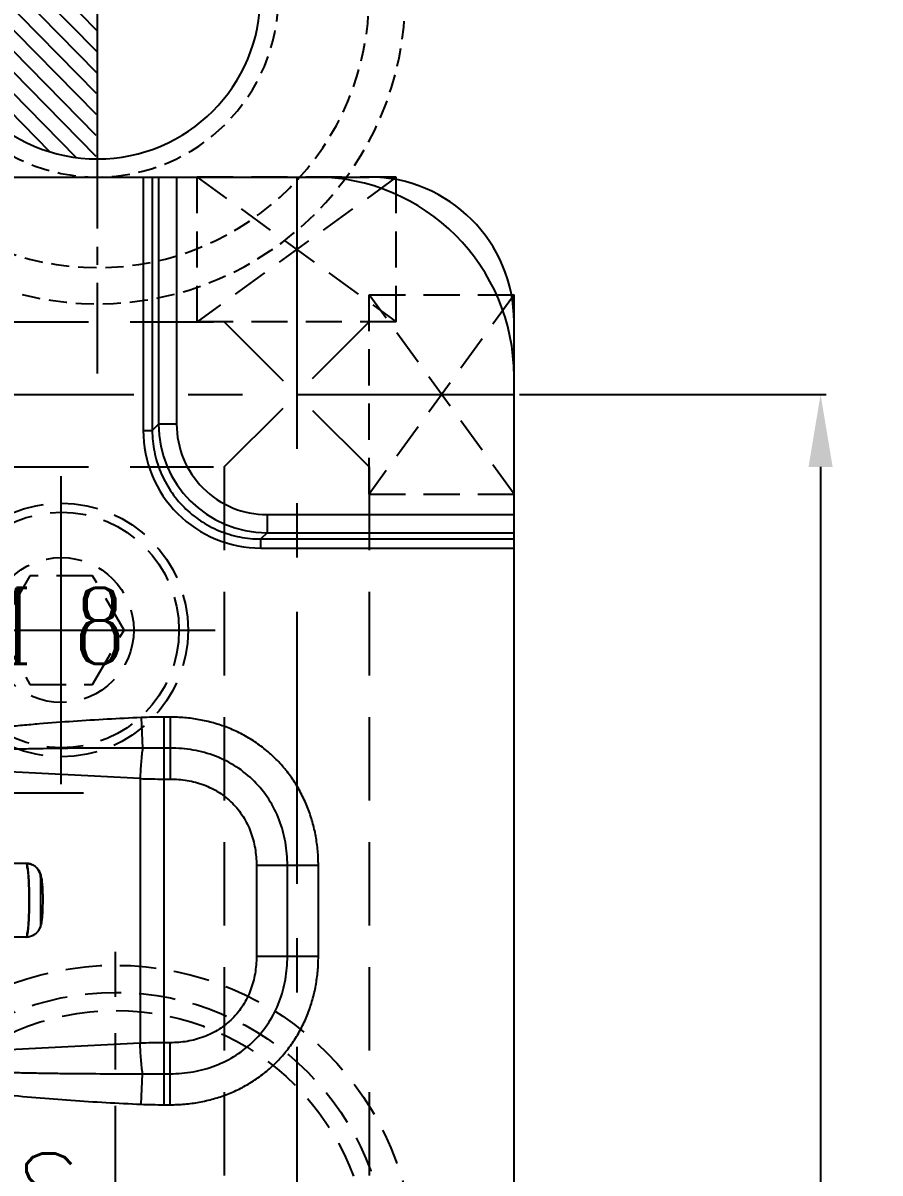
# Model space of a CAD drawing. Header units: millimetres. Extents: x 28656 to 29764, y -21384 to -20601.
# Drawn here: x 29236.2 to 29283.5, y -20758.2 to -20694.8 of the extents above; entities that cross this region are included whole.
import ezdxf

# ---------------------------------------------------------------- set-up
doc = ezdxf.new("R2010")
doc.units = ezdxf.units.MM
doc.header["$LTSCALE"] = 8
for name, pattern in [('CENTER', [2, 1.25, -0.25, 0.25, -0.25]), ('CENTER2', [1.125, 0.75, -0.125, 0.125, -0.125]), ('HIDDEN', [0.375, 0.25, -0.125])]:
    doc.linetypes.add(name, pattern=pattern)
doc.layers.get('DEFPOINTS').update_dxf_attribs({"color": 6})
for name, color, linetype in [('Cav-cor', 30, 'Continuous'), ('CL', 1, 'Continuous'), ('PIN', 5, 'Continuous'), ('PRODUCT', 1, 'Continuous'), ('SCREW', 52, 'HIDDEN'), ('SP', 3, 'Continuous'), ('SPRING', 7, 'Continuous'), ('WT', 4, 'Continuous')]:
    doc.layers.add(name, color=color, linetype=linetype)
doc.layers.add('dim', color=3, linetype='Continuous', lineweight=15)
doc.styles.add('ROMANC', font='RomanC.ttf', dxfattribs={"width": 0.8, "height": 7})
doc.styles.get("Standard").update_dxf_attribs({"font": 'txt.shx', "width": 0.8, "bigfont": 'chineset.shx'})
doc.dimstyles.new('ISO-25', dxfattribs={"dimtxt": 5, "dimasz": 4, "dimexe": 0.3, "dimexo": 0.3, "dimtad": 0, "dimzin": 1, "dimdsep": 46, "dimtxsty": 'Standard', "dimcen": 0, "dimclrd": 3, "dimclre": 3, "dimclrt": 3, "dimazin": 0, "dimtfac": 1, "dimtofl": 0, "dimtmove": 0, "dimatfit": 0, "dimfxl": 0, "dimarcsym": 0})

# ---------------------------------------------------------------- blocks, each defined once
blk = doc.blocks.new('20130710.143713')
at = {"layer": 'PIN', "linetype": 'Continuous'}
h = blk.add_hatch(dxfattribs=at)
h.set_pattern_fill('ANSI31', color=256, scale=6.545455, angle=180.5, style=0)
h.set_pattern_definition([(225.5, (3368.2201, 113694.80675), (0.5835685493, -0.573471216), [])])
h.paths.add_polyline_path([(0, 0), (0.079, -9, 0.414214), (9, 0.079)])
h.paths.add_polyline_path([(-9, -0.079), (0, 0), (-0.079, 9, 0.414214)])
at = {"layer": 'PIN', "linetype": 'CENTER2'}
for p, q in [((0, -9.8), (0, 9.8)), ((9.8, 0), (-9.8, 0))]:
    blk.add_line(p, q, dxfattribs=at)
at = {"layer": 'PIN', "linetype": 'Continuous'}
blk.add_circle((0, 0), 9, dxfattribs=at)
at = {"layer": 'SPRING', "linetype": 'CENTER', "ltscale": 0.5}
for p, q in [((0, -20.845), (0, 20.845)), ((20.875, 0), (-20.875, 0))]:
    blk.add_line(p, q, dxfattribs=at)
at = {"layer": 'SPRING', "linetype": 'CENTER'}
blk.add_line((20.875, 0), (-20.875, 0), dxfattribs=at)
at = {"layer": 'SPRING', "linetype": 'HIDDEN', "ltscale": 0.5}
for radius in [17, 15, 10]:
    blk.add_circle((0, 0), radius, dxfattribs=at)
for centre, start, end in [((-12.5, 0), 0, 180), ((12.5, 0), 180, 0)]:
    blk.add_arc(centre, 2.5, start, end, dxfattribs=at)
blk = doc.blocks.new('cb_8')
at = {"linetype": 'HIDDEN'}
blk.add_circle((0, 0), 7, dxfattribs=at)
at = {"layer": 'SCREW', "linetype": 'CENTER2', "ltscale": 5}
for p, q in [((0, -8.5), (0, 8.5)), ((-8.5, 0), (8.5, 0))]:
    blk.add_line(p, q, dxfattribs=at)
at = {"layer": 'SCREW'}
blk.add_lwpolyline([(-1.732, 3), (-3.464, 0), (-1.732, -3), (1.732, -3), (3.464, 0), (1.732, 3)], close=True, dxfattribs=at)
for radius in [6.5, 4]:
    blk.add_circle((0, 0), radius, dxfattribs=at)
at = {"layer": 'dim', "style": 'ROMANC', "width": 0.8}
blk.add_text('M 8', height=4.1865, dxfattribs=at).set_placement((-5.202, -1.858))
blk = doc.blocks.new('20160826.095208')
at = {"layer": 'SP', "linetype": 'CENTER'}
for p, q in [((0, -17.25), (0, 17.25)), ((-17.25, 0), (17.25, 0))]:
    blk.add_line(p, q, dxfattribs=at)
at = {"layer": 'SP', "linetype": 'HIDDEN'}
for radius in [16.5, 15, 14]:
    blk.add_circle((0, 0), radius, dxfattribs=at)
at = {"layer": 'SP'}
for s, p in [('S', (-5.456, 1.995)), ('P', (3.888, -6.392))]:
    blk.add_text(s, height=4.111, dxfattribs=at).set_placement(p)
at = {"layer": 'SP', "color": 6, "insert": (-1.275, -8.844), "char_height": 3.2812, "attachment_point": 5}
blk.add_mtext('Ø30.00', dxfattribs=at)
blk = doc.blocks.new('20150513.114825')
at = {"layer": 'WT', "color": 125, "linetype": 'HIDDEN'}
for p, q in [((-5.5, 8), (5.5, 8)), ((5.5, 8), (-5.5, 0)), ((-5.5, 8), (5.5, 0)), ((-5.5, 0), (-5.5, 8)), ((5.5, 0), (5.5, 8)), ((-5.5, 0), (5.5, 0))]:
    blk.add_line(p, q, dxfattribs=at)
blk = doc.blocks.new('*D27510')
at = {"layer": 'DEFPOINTS', "color": 0}
for p in [(29263.28, -20715.266), (29280.209, -20715.266), (29255.28, -20943.266)]:
    blk.add_point(p, dxfattribs=at)
at = {"layer": 'dim', "color": 3, "lineweight": -2}
for p, q in [((29263.58, -20715.266), (29280.509, -20715.266)), ((29280.209, -20719.266), (29280.209, -20819.308)), ((29280.209, -20939.266), (29280.209, -20839.224)), ((29255.58, -20943.266), (29280.509, -20943.266))]:
    blk.add_line(p, q, dxfattribs=at)
at = {"layer": 'dim', "color": 3}
for points in [[(29280.876, -20719.266), (29279.542, -20719.266), (29280.209, -20715.266)], [(29279.542, -20939.266), (29280.876, -20939.266), (29280.209, -20943.266)]]:
    blk.add_solid(points, dxfattribs=at)
at = {"layer": 'dim', "color": 3, "insert": (29280.209, -20829.266), "char_height": 5, "attachment_point": 5, "rotation": 90}
blk.add_mtext('228.00', dxfattribs=at)

msp = doc.modelspace()

# ---------------------------------------------------------------- linework, layer by layer
at = {"layer": 'Cav-cor', "color": 241}
for p, q in [((29151.28, -20703.266), (29255.28, -20703.266)), ((29242.806, -20703.266), (29242.806, -20717.249)), ((29243.305, -20703.266), (29243.305, -20717.249)), ((29243.65, -20703.266), (29243.65, -20716.905)), ((29244.648, -20703.266), (29244.648, -20716.905)), ((29263.28, -20935.266), (29263.28, -20711.266)), ((29242.806, -20717.249), (29243.305, -20717.249)), ((29243.65, -20716.905), (29243.305, -20717.249)), ((29244.648, -20716.905), (29243.65, -20716.905)), ((29249.642, -20721.898), (29249.642, -20722.896)), ((29249.642, -20721.898), (29263.28, -20721.898)), ((29249.642, -20722.896), (29249.297, -20723.241)), ((29249.642, -20722.896), (29263.28, -20722.896)), ((29249.297, -20723.74), (29249.297, -20723.241)), ((29249.297, -20723.241), (29263.28, -20723.241)), ((29249.297, -20723.74), (29263.28, -20723.74)), ((29242.692, -20733.098), (29242.769, -20734.78)), ((29243.935, -20733.07), (29243.935, -20754.462)), ((29244.293, -20733.07), (29243.935, -20733.07)), ((29244.293, -20733.07), (29244.293, -20736.49)), ((29244.293, -20734.78), (29243.935, -20734.78)), ((29242.628, -20736.463), (29227.688, -20735.708)), ((29242.628, -20736.463), (29242.628, -20751.069)), ((29243.935, -20736.49), (29244.293, -20736.49)), ((29236.332, -20741.142), (29218.986, -20741.142)), ((29249.056, -20741.253), (29249.056, -20746.278)), ((29252.476, -20741.253), (29249.056, -20741.253)), ((29250.766, -20746.278), (29250.766, -20741.253)), ((29252.476, -20746.278), (29252.476, -20741.253)), ((29237.145, -20744.406), (29237.145, -20741.958)), ((29236.332, -20745.222), (29228.821, -20745.222)), ((29252.476, -20746.278), (29249.056, -20746.278)), ((29242.628, -20751.069), (29227.927, -20751.812)), ((29244.293, -20751.042), (29243.935, -20751.042)), ((29244.293, -20754.462), (29244.293, -20751.042)), ((29242.692, -20754.434), (29242.769, -20752.752)), ((29243.935, -20752.752), (29244.293, -20752.752)), ((29243.935, -20754.462), (29244.293, -20754.462))]:
    msp.add_line(p, q, dxfattribs=at)
for centre, radius, start, end in [((29252.28, -20714.266), 11, 0, 90), ((29255.28, -20711.266), 8, 0, 90), ((29249.293, -20717.253), 6.487, 179.96875, 270.03125), ((29249.642, -20716.904), 5.992, 180.00526, 269.99474), ((29249.639, -20716.907), 4.99, 179.96874, 270.03126), ((29243.917, -20760.381), 27.311, 89.96226, 92.57027), ((29243.934, -20705.418), 31.072, 267.5909, 270.0023), ((29243.935, -20782.159), 31.117, 89.99946, 92.40734), ((29243.917, -20727.152), 27.31, 267.4297, 270.03778)]:
    msp.add_arc(centre, radius, start, end, dxfattribs=at)
for points, knots in [([(29243.305, -20717.249), (29243.305, -20717.641), (29243.382, -20718.426), (29243.724, -20719.558), (29244.281, -20720.601), (29245.031, -20721.515), (29245.945, -20722.265), (29246.988, -20722.822), (29248.12, -20723.164), (29248.905, -20723.241), (29249.297, -20723.241)], [0, 0, 0, 0, 0.125, 0.25, 0.375, 0.5, 0.625, 0.75, 0.875, 1, 1, 1, 1]), ([(29242.692, -20733.098), (29242.067, -20733.126), (29240.818, -20733.189), (29238.945, -20733.303), (29237.385, -20733.42), (29236.139, -20733.529), (29235.205, -20733.62), (29234.273, -20733.722), (29233.341, -20733.837), (29232.412, -20733.967), (29231.486, -20734.118), (29230.718, -20734.267), (29230.108, -20734.406), (29229.654, -20734.522), (29229.204, -20734.656), (29228.835, -20734.786), (29228.547, -20734.907), (29228.336, -20735.01), (29228.133, -20735.129), (29228.007, -20735.222), (29227.949, -20735.275)], [0, 0, 0, 0, 0.125004, 0.250008, 0.375012, 0.437514, 0.500016, 0.562518, 0.62502, 0.687521, 0.750022, 0.812521, 0.843772, 0.875022, 0.906271, 0.937517, 0.953141, 0.968765, 0.984386, 1, 1, 1, 1]), ([(29252.476, -20741.253), (29252.476, -20740.984), (29252.453, -20740.445), (29252.345, -20739.643), (29252.164, -20738.855), (29251.907, -20738.087), (29251.576, -20737.349), (29251.171, -20736.648), (29250.696, -20735.994), (29250.154, -20735.392), (29249.553, -20734.851), (29248.898, -20734.375), (29248.197, -20733.97), (29247.459, -20733.639), (29246.691, -20733.382), (29245.903, -20733.201), (29245.101, -20733.093), (29244.562, -20733.07), (29244.293, -20733.07)], [0, 0, 0, 0, 0.062505, 0.125007, 0.187509, 0.250009, 0.312508, 0.375006, 0.437503, 0.5, 0.562497, 0.624994, 0.687492, 0.749991, 0.812491, 0.874993, 0.937495, 1, 1, 1, 1]), ([(29242.769, -20734.78), (29242.158, -20734.779), (29240.936, -20734.779), (29239.103, -20734.789), (29237.576, -20734.808), (29236.355, -20734.831), (29235.438, -20734.852), (29234.522, -20734.879), (29233.607, -20734.912), (29232.691, -20734.953), (29231.929, -20734.995), (29231.319, -20735.036), (29230.862, -20735.07), (29230.406, -20735.109), (29229.95, -20735.155), (29229.495, -20735.21), (29229.117, -20735.265), (29228.816, -20735.319), (29228.592, -20735.366), (29228.407, -20735.414), (29228.261, -20735.46), (29228.19, -20735.488), (29228.155, -20735.503)], [0, 0, 0, 0, 0.125, 0.249999, 0.374999, 0.437499, 0.499999, 0.562499, 0.624999, 0.687499, 0.749999, 0.781249, 0.812499, 0.843749, 0.874999, 0.90625, 0.937499, 0.953125, 0.96875, 0.984374, 0.992187, 1, 1, 1, 1]), ([(29242.769, -20734.78), (29242.753, -20734.903), (29242.723, -20735.162), (29242.671, -20735.723), (29242.643, -20736.162), (29242.628, -20736.463)], [0, 0, 0, 0, 0.219218, 0.464573, 1, 1, 1, 1]), ([(29243.935, -20734.78), (29243.838, -20734.78), (29243.449, -20734.78), (29243.06, -20734.78), (29242.769, -20734.78)], [0, 0, 0, 0, 0.250065, 1, 1, 1, 1]), ([(29250.766, -20741.253), (29250.766, -20740.827), (29250.694, -20739.972), (29250.355, -20738.732), (29249.775, -20737.582), (29248.968, -20736.579), (29247.964, -20735.771), (29246.814, -20735.191), (29245.574, -20734.852), (29244.719, -20734.78), (29244.293, -20734.78)], [0, 0, 0, 0, 0.125041, 0.250051, 0.375034, 0.5, 0.624966, 0.749949, 0.874959, 1, 1, 1, 1]), ([(29244.293, -20736.49), (29244.607, -20736.49), (29245.238, -20736.54), (29246.003, -20736.742), (29246.582, -20736.992), (29246.994, -20737.224), (29247.379, -20737.499), (29247.732, -20737.814), (29248.047, -20738.167), (29248.322, -20738.552), (29248.554, -20738.964), (29248.804, -20739.543), (29249.006, -20740.308), (29249.056, -20740.939), (29249.056, -20741.253)], [0, 0, 0, 0, 0.124961, 0.249887, 0.312417, 0.374946, 0.437473, 0.5, 0.562527, 0.625054, 0.687583, 0.750113, 0.875039, 1, 1, 1, 1]), ([(29237.145, -20741.958), (29237.145, -20741.905), (29237.135, -20741.798), (29237.088, -20741.644), (29237.013, -20741.502), (29236.911, -20741.377), (29236.787, -20741.275), (29236.646, -20741.199), (29236.492, -20741.152), (29236.386, -20741.142), (29236.332, -20741.142)], [0, 0, 0, 0, 0.125236, 0.250432, 0.375564, 0.500611, 0.625564, 0.750432, 0.875231, 1, 1, 1, 1]), ([(29236.332, -20741.142), (29236.335, -20741.142), (29236.342, -20741.144), (29236.351, -20741.152), (29236.36, -20741.165), (29236.368, -20741.182), (29236.376, -20741.204), (29236.385, -20741.231), (29236.393, -20741.263), (29236.404, -20741.313), (29236.418, -20741.388), (29236.432, -20741.491), (29236.446, -20741.61), (29236.464, -20741.797), (29236.482, -20742.063), (29236.498, -20742.411), (29236.508, -20742.789), (29236.511, -20743.182), (29236.508, -20743.575), (29236.498, -20743.953), (29236.482, -20744.301), (29236.464, -20744.566), (29236.446, -20744.754), (29236.432, -20744.873), (29236.418, -20744.976), (29236.404, -20745.05), (29236.393, -20745.101), (29236.385, -20745.133), (29236.376, -20745.159), (29236.368, -20745.181), (29236.36, -20745.199), (29236.351, -20745.211), (29236.342, -20745.22), (29236.335, -20745.222), (29236.332, -20745.222)], [0, 0, 0, 0, 0.002194, 0.004954, 0.008587, 0.013224, 0.01892, 0.025697, 0.03356, 0.042503, 0.063571, 0.088747, 0.117813, 0.150507, 0.225527, 0.310993, 0.40366, 0.5, 0.59634, 0.689007, 0.774473, 0.849493, 0.882187, 0.911253, 0.936429, 0.957497, 0.96644, 0.974303, 0.98108, 0.986776, 0.991413, 0.995046, 0.997806, 1, 1, 1, 1]), ([(29237.145, -20744.406), (29237.145, -20744.459), (29237.135, -20744.566), (29237.088, -20744.72), (29237.013, -20744.862), (29236.911, -20744.987), (29236.787, -20745.089), (29236.646, -20745.165), (29236.492, -20745.211), (29236.386, -20745.222), (29236.332, -20745.222)], [0, 0, 0, 0, 0.125236, 0.250432, 0.375564, 0.500611, 0.625564, 0.750432, 0.875231, 1, 1, 1, 1]), ([(29244.293, -20754.462), (29244.562, -20754.462), (29245.101, -20754.438), (29245.903, -20754.331), (29246.691, -20754.15), (29247.459, -20753.893), (29248.197, -20753.562), (29248.898, -20753.157), (29249.553, -20752.681), (29250.154, -20752.14), (29250.696, -20751.538), (29251.171, -20750.883), (29251.576, -20750.183), (29251.907, -20749.444), (29252.164, -20748.677), (29252.345, -20747.889), (29252.453, -20747.087), (29252.476, -20746.548), (29252.476, -20746.278)], [0, 0, 0, 0, 0.062505, 0.125007, 0.187509, 0.250009, 0.312508, 0.375006, 0.437503, 0.5, 0.562497, 0.624994, 0.687492, 0.749991, 0.812491, 0.874993, 0.937495, 1, 1, 1, 1]), ([(29249.056, -20746.278), (29249.056, -20746.593), (29249.006, -20747.223), (29248.804, -20747.989), (29248.554, -20748.567), (29248.322, -20748.98), (29248.047, -20749.365), (29247.732, -20749.718), (29247.379, -20750.033), (29246.994, -20750.308), (29246.582, -20750.54), (29246.003, -20750.79), (29245.238, -20750.992), (29244.607, -20751.042), (29244.293, -20751.042)], [0, 0, 0, 0, 0.124961, 0.249887, 0.312417, 0.374946, 0.437473, 0.5, 0.562527, 0.625054, 0.687583, 0.750113, 0.875039, 1, 1, 1, 1]), ([(29244.293, -20752.752), (29244.719, -20752.752), (29245.574, -20752.68), (29246.814, -20752.34), (29247.964, -20751.761), (29248.968, -20750.953), (29249.775, -20749.95), (29250.355, -20748.8), (29250.694, -20747.559), (29250.766, -20746.705), (29250.766, -20746.278)], [0, 0, 0, 0, 0.125041, 0.250051, 0.375034, 0.5, 0.624966, 0.749949, 0.874959, 1, 1, 1, 1]), ([(29242.769, -20752.752), (29242.753, -20752.629), (29242.723, -20752.369), (29242.671, -20751.809), (29242.643, -20751.37), (29242.628, -20751.069)], [0, 0, 0, 0, 0.219218, 0.464573, 1, 1, 1, 1]), ([(29227.709, -20751.812), (29227.709, -20751.852), (29227.721, -20751.933), (29227.769, -20752.045), (29227.838, -20752.145), (29227.949, -20752.264), (29228.11, -20752.388), (29228.319, -20752.512), (29228.536, -20752.62), (29228.76, -20752.714), (29228.987, -20752.8), (29229.294, -20752.903), (29229.682, -20753.017), (29230.153, -20753.137), (29230.626, -20753.243), (29231.102, -20753.339), (29231.58, -20753.426), (29232.218, -20753.533), (29233.018, -20753.652), (29233.981, -20753.776), (29235.268, -20753.921), (29236.879, -20754.073), (29238.815, -20754.22), (29240.753, -20754.34), (29242.046, -20754.405), (29242.692, -20754.434)], [0, 0, 0, 0, 0.007793, 0.015592, 0.023399, 0.031209, 0.046821, 0.062442, 0.078066, 0.093691, 0.109317, 0.124943, 0.156193, 0.187444, 0.218696, 0.249948, 0.2812, 0.312453, 0.374957, 0.437461, 0.499965, 0.624973, 0.749982, 0.874991, 1, 1, 1, 1]), ([(29227.927, -20751.812), (29227.927, -20751.821), (29227.928, -20751.841), (29227.938, -20751.869), (29227.954, -20751.894), (29227.98, -20751.923), (29228.017, -20751.955), (29228.067, -20751.986), (29228.119, -20752.013), (29228.19, -20752.045), (29228.282, -20752.079), (29228.394, -20752.114), (29228.507, -20752.144), (29228.621, -20752.171), (29228.774, -20752.204), (29228.966, -20752.241), (29229.274, -20752.291), (29229.661, -20752.343), (29230.127, -20752.395), (29230.593, -20752.439), (29231.06, -20752.477), (29231.528, -20752.511), (29231.995, -20752.54), (29232.619, -20752.575), (29233.399, -20752.611), (29234.336, -20752.647), (29235.272, -20752.675), (29236.209, -20752.698), (29237.146, -20752.716), (29238.083, -20752.73), (29239.333, -20752.744), (29240.895, -20752.753), (29242.144, -20752.753), (29242.769, -20752.752)], [0, 0, 0, 0, 0.001953, 0.003907, 0.005862, 0.007817, 0.011722, 0.01563, 0.019537, 0.023444, 0.031257, 0.03907, 0.046883, 0.054696, 0.062509, 0.078134, 0.093759, 0.125009, 0.156259, 0.187508, 0.218758, 0.250008, 0.281258, 0.312508, 0.375007, 0.437507, 0.500006, 0.562505, 0.625005, 0.687504, 0.750003, 0.875002, 1, 1, 1, 1]), ([(29242.769, -20752.752), (29242.866, -20752.752), (29243.255, -20752.752), (29243.643, -20752.752), (29243.935, -20752.752)], [0, 0, 0, 0, 0.24991, 1, 1, 1, 1])]:
    msp.add_open_spline(points, degree=3, knots=knots, dxfattribs=at)
at = {"layer": 'CL', "color": 6, "linetype": 'CENTER'}
msp.add_line((29239.501, -20737.266), (29168.041, -20737.266), dxfattribs=at)
at = {"layer": 'PRODUCT'}
for p, q in [((29236.332, -20741.142), (29218.986, -20741.142)), ((29236.332, -20745.222), (29228.818, -20745.222))]:
    msp.add_line(p, q, dxfattribs=at)
for points, start_tangent, end_tangent in [([(29236.332, -20741.142), (29236.563, -20741.175), (29236.829, -20741.308), (29237.002, -20741.482), (29237.105, -20741.664), (29237.158, -20741.824), (29237.191, -20741.988), (29237.215, -20742.186), (29237.235, -20742.445), (29237.25, -20742.785), (29237.255, -20743.182)], (1, -0.00014), (0, -1)), ([(29236.51, -20743.182), (29236.506, -20742.733), (29236.492, -20742.276), (29236.468, -20741.856), (29236.435, -20741.515), (29236.396, -20741.278), (29236.354, -20741.157), (29236.333, -20741.154)], (0, 1), (-0.999796, -0.020213)), ([(29237.255, -20743.182), (29237.25, -20743.551), (29237.239, -20743.853), (29237.223, -20744.091), (29237.204, -20744.277), (29237.182, -20744.426), (29237.154, -20744.557), (29237.111, -20744.685), (29237.045, -20744.817), (29236.933, -20744.963), (29236.799, -20745.077), (29236.583, -20745.183), (29236.355, -20745.222), (29236.332, -20745.222)], (0, -1), (-1, 0.00014)), ([(29236.332, -20745.21), (29236.355, -20745.206), (29236.397, -20745.082), (29236.436, -20744.843), (29236.468, -20744.5), (29236.492, -20744.08), (29236.506, -20743.625), (29236.51, -20743.182)], (0.999794, 0.020296), (0, 1))]:
    msp.add_spline(points, degree=3, dxfattribs=dict(at, start_tangent=start_tangent, end_tangent=end_tangent))
at = {"layer": 'WT', "color": 125, "linetype": 'CENTER', "ltscale": 1.5}
for p, q in [((29251.28, -20703.266), (29251.28, -20798.266)), ((29155.28, -20715.266), (29263.28, -20715.266))]:
    msp.add_line(p, q, dxfattribs=at)
at = {"layer": 'WT', "color": 125, "linetype": 'HIDDEN', "ltscale": 2.3}
for p, q in [((29159.28, -20711.266), (29247.28, -20711.266)), ((29247.28, -20711.266), (29255.28, -20719.266)), ((29247.28, -20719.266), (29255.28, -20711.266)), ((29159.28, -20719.266), (29247.28, -20719.266)), ((29247.28, -20719.266), (29247.28, -20800.266)), ((29255.28, -20719.266), (29255.28, -20794.266))]:
    msp.add_line(p, q, dxfattribs=at)

# ---------------------------------------------------------------- block references
at = {"layer": 'SCREW'}
msp.add_blockref('cb_8', (29238.28, -20728.266), dxfattribs=at)
at = {"layer": 'SP'}
msp.add_blockref('20160826.095208', (29241.28, -20763.266), dxfattribs=at)
at = {"layer": 'SPRING', "xscale": -1}
msp.add_blockref('20130710.143713', (29240.28, -20693.266), dxfattribs=at)
at = {"layer": 'WT', "color": 125, "linetype": 'HIDDEN', "ltscale": 2.3, "xscale": -1}
msp.add_blockref('20150513.114825', (29251.28, -20711.266), dxfattribs=at)
at = {"layer": 'WT', "color": 125, "linetype": 'HIDDEN', "ltscale": 2.3, "xscale": -1, "rotation": -90.00000000000001}
msp.add_blockref('20150513.114825', (29255.28, -20715.266), dxfattribs=at)

# ---------------------------------------------------------------- dimensions: what is measured, and where the dimension line sits
at = {"layer": 'dim'}
dim = msp.add_linear_dim(base=(29280.209, -20715.266), p1=(29255.28, -20943.266), p2=(29263.28, -20715.266), angle=90, dimstyle='ISO-25', dxfattribs=at)
dim.commit()
dim.dimension.update_dxf_attribs({"geometry": '*D27510', "text_midpoint": (29280.209, -20829.266)})

doc.saveas('drawing.dxf')
